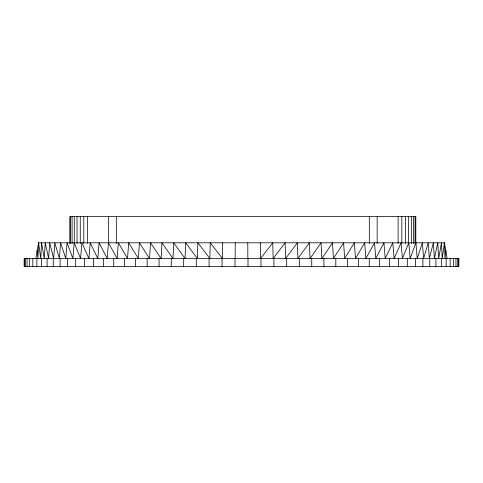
<?xml version="1.0" encoding="UTF-8"?>
<svg xmlns="http://www.w3.org/2000/svg" width="483" height="483" viewBox="0 0 483 483"><rect width="100%" height="100%" fill="white"/><g stroke="black" fill="none" stroke-linecap="round" stroke-linejoin="round"><path stroke-width="0.72" d="M235.149 258.526L235.221 242.81M222.687 242.81L222.476 258.526L210.226 242.81L209.87 258.526L197.873 242.81L197.384 258.526L185.683 242.81L185.061 258.526L173.699 242.81L172.95 258.526L161.962 242.81L161.099 258.526L150.521 242.81L149.549 258.526L139.406 242.81L138.343 258.526L128.671 242.81L127.524 258.526L118.347 242.81L117.127 258.526L108.47 242.81L107.202 258.526L99.087 242.81L97.783 258.526L90.224 242.81L88.896 258.526L81.911 242.81L80.583 258.526L74.189 242.81L72.879 258.526L67.077 242.81L65.803 258.526L60.604 242.81L59.385 258.526L54.796 242.81L53.649 258.526L49.671 242.81L48.62 258.526L45.245 242.81L44.309 258.526L41.544 242.81L40.741 258.526L38.574 242.81L444.426 242.81L447.125 258.526M38.501 244.307L38.574 242.81L38.755 244.307M445.791 252.072L445.93 250.641L445.072 258.526L444.426 242.81L442.259 258.526L441.456 242.81L438.691 258.526L437.755 242.81L434.38 258.526L433.329 242.81L429.351 258.526L428.204 242.81L423.615 258.526L422.396 242.81L417.197 258.526L415.923 242.81L410.121 258.526L408.811 242.81L402.417 258.526L401.089 242.81L394.104 258.526L392.776 242.81L385.217 258.526L383.913 242.81L375.798 258.526L374.53 242.81L365.873 258.526L364.653 242.81L355.476 258.526L354.329 242.81L344.657 258.526L343.594 242.81L333.451 258.526L332.479 242.81L321.901 258.526L321.038 242.81L310.05 258.526L309.301 242.81L297.939 258.526L297.317 242.81L285.616 258.526L285.127 242.81L273.13 258.526L272.774 242.81L260.524 258.526L260.313 242.81M444.245 244.307L444.426 242.81L444.499 244.307M35.875 258.526L38.574 242.81L37.928 258.526L37.07 250.641L37.209 252.072M247.779 242.81L247.851 258.526M458.657 258.526L458.657 266.381M457.685 258.526L457.685 266.381M455.94 258.526L455.94 266.381M453.422 258.526L453.422 266.381M450.15 258.526L450.15 266.381M446.135 258.526L446.135 266.381M441.384 258.526L441.384 266.381M435.914 258.526L435.914 266.381M429.749 258.526L429.749 266.381M422.915 258.526L422.915 266.381M415.827 243.559L415.827 216.619L69.793 216.619L69.793 243.559M415.428 258.526L415.428 266.381M415.054 216.619L415.054 243.559M413.539 216.619L413.539 243.559M411.347 216.619L411.347 243.559M408.582 216.619L408.582 243.559M407.32 258.526L407.32 266.381M405.358 216.619L405.358 243.559M401.82 216.619L401.82 243.559M398.62 258.526L398.62 266.381M398.113 216.619L398.113 243.559M389.352 258.526L389.352 266.381M379.56 258.526L379.56 266.381M377.163 216.619L377.163 243.559M369.308 216.619L369.308 243.559M369.272 258.526L369.272 266.381M358.525 258.526L358.525 266.381M347.362 258.526L347.362 266.381M335.818 258.526L335.818 266.381M323.936 258.526L323.936 266.381M311.758 258.526L311.758 266.381M299.327 258.526L299.327 266.381M286.697 258.526L286.697 266.381M273.897 258.526L273.897 266.381M260.983 258.526L260.983 266.381M248.002 258.526L248.002 266.381M234.998 258.526L234.998 266.381M222.017 258.526L222.017 266.381M209.103 258.526L209.103 266.381M196.303 258.526L196.303 266.381M183.673 258.526L183.673 266.381M171.242 258.526L171.242 266.381M159.064 258.526L159.064 266.381M147.182 258.526L147.182 266.381M135.638 258.526L135.638 266.381M124.475 258.526L124.475 266.381M116.312 216.619L116.312 243.559M113.728 258.526L113.728 266.381M108.458 216.619L108.458 243.559M103.44 258.526L103.44 266.381M93.648 258.526L93.648 266.381M87.508 216.619L87.508 243.559M84.38 258.526L84.38 266.381M83.801 216.619L83.801 243.559M80.263 216.619L80.263 243.559M77.038 216.619L77.038 243.559M75.68 258.526L75.68 266.381M74.267 216.619L74.267 243.559M72.082 216.619L72.082 243.559M70.566 216.619L70.566 243.559M67.572 258.526L67.572 266.381M60.085 258.526L60.085 266.381M53.251 258.526L53.251 266.381M47.086 258.526L47.086 266.381M41.616 258.526L41.616 266.381M36.865 258.526L36.865 266.381M32.85 258.526L32.85 266.381M29.578 258.526L29.578 266.381M27.06 258.526L27.06 266.381M25.315 258.526L25.315 266.381M24.343 258.526L24.343 266.381M458.85 258.526L24.15 258.526L24.15 266.381L458.85 266.381L458.85 258.526"/></g></svg>
